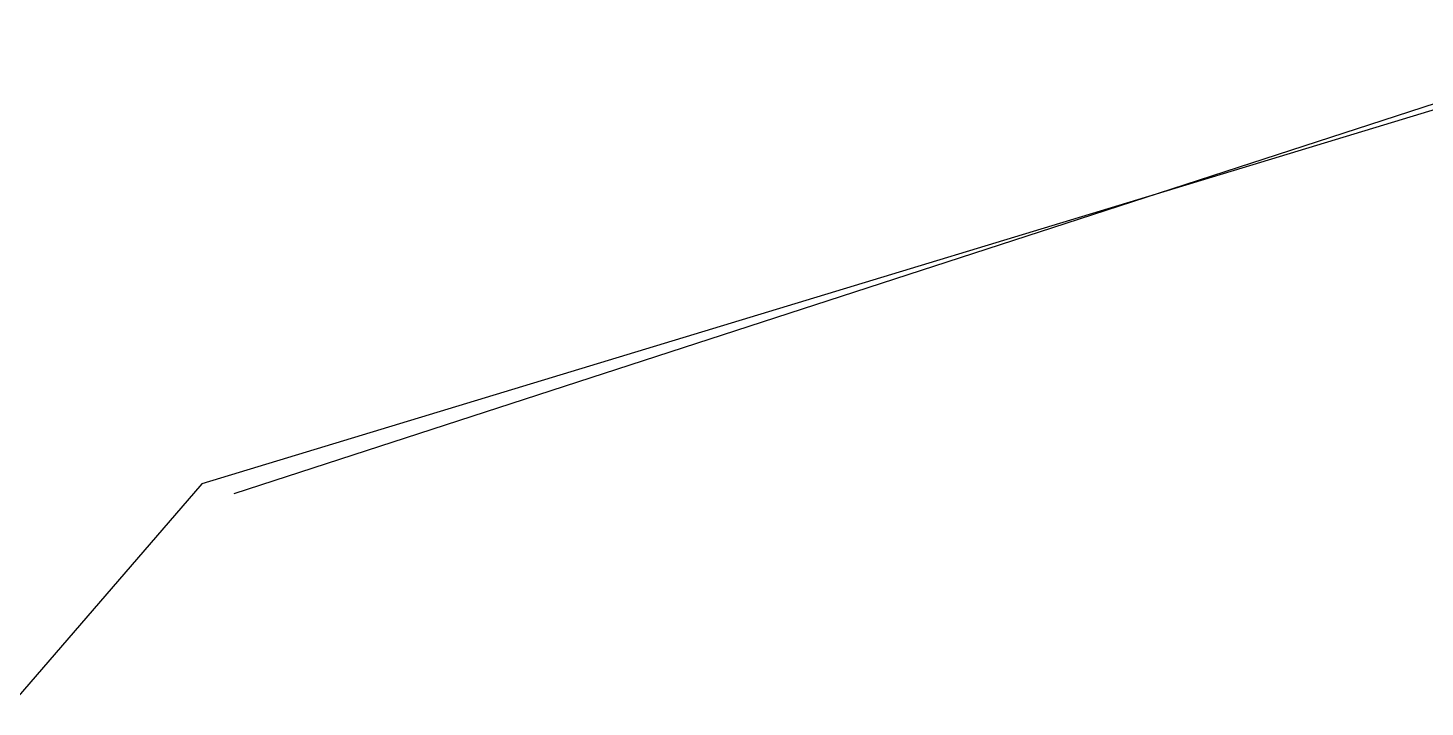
# Model space of a CAD drawing. Extents: x 0 to 16296672895, y -37409619871 to 0.
# Drawn here: x 16296672261.58 to 16296672280.07, y -37409617563.67 to -37409617554.68 of the extents above; entities that cross this region are included whole.
import ezdxf

# ---------------------------------------------------------------- set-up
doc = ezdxf.new("R2010")
doc.units = 0
doc.header["$LTSCALE"] = 10
doc.header["$MEASUREMENT"] = 0
doc.layers.add('1', color=7, linetype='CONTINUOUS')

msp = doc.modelspace()

# ---------------------------------------------------------------- linework, layer by layer
at = {"layer": '1', "color": 7, "linetype": 'Continuous'}
for points in [[(16296672283.764851, -37409617554.677849, 0), (16296672278.48789, -37409617555.399452, 0), (16296672273.36227, -37409617556.660957, 0), (16296672268.46888, -37409617558.442863, 0), (16296672263.88501, -37409617560.717667, 0), (16296672259.68322, -37409617563.450317, 0), (16296672255.93029, -37409617566.598633, 0), (16296672253.06213, -37409617569.656227, 0), (16296672250.61931, -37409617572.958427, 0), (16296672248.632521, -37409617576.465538, 0), (16296672247.12711, -37409617580.134941, 0), (16296672246.28273, -37409617583.157051, 0), (16296672245.76613, -37409617586.230103, 0), (16296672245.58132, -37409617589.329514, 0), (16296672245.733259, -37409617592.429749, 0), (16296672246.22592, -37409617595.505013, 0)], [(16296672281.26425, -37409617555.336502, 0), (16296672279.45668, -37409617555.610413, 0), (16296672277.665291, -37409617555.948158, 0), (16296672275.893419, -37409617556.349113, 0), (16296672274.1444, -37409617556.812523, 0), (16296672272.421511, -37409617557.337509, 0), (16296672270.72798, -37409617557.923103, 0), (16296672269.06698, -37409617558.568207, 0), (16296672267.441629, -37409617559.271599, 0), (16296672265.854971, -37409617560.03196, 0), (16296672264.30999, -37409617560.847878, 0)], [(16296672264.310011, -37409617560.847969, 0), (16296672263.627581, -37409617561.233749, 0), (16296672262.95447, -37409617561.630371, 0), (16296672262.29096, -37409617562.037689, 0), (16296672261.63728, -37409617562.455544, 0), (16296672260.993679, -37409617562.883774, 0)]]:
    msp.add_polyline3d(points, dxfattribs=at)

doc.saveas('drawing.dxf')
